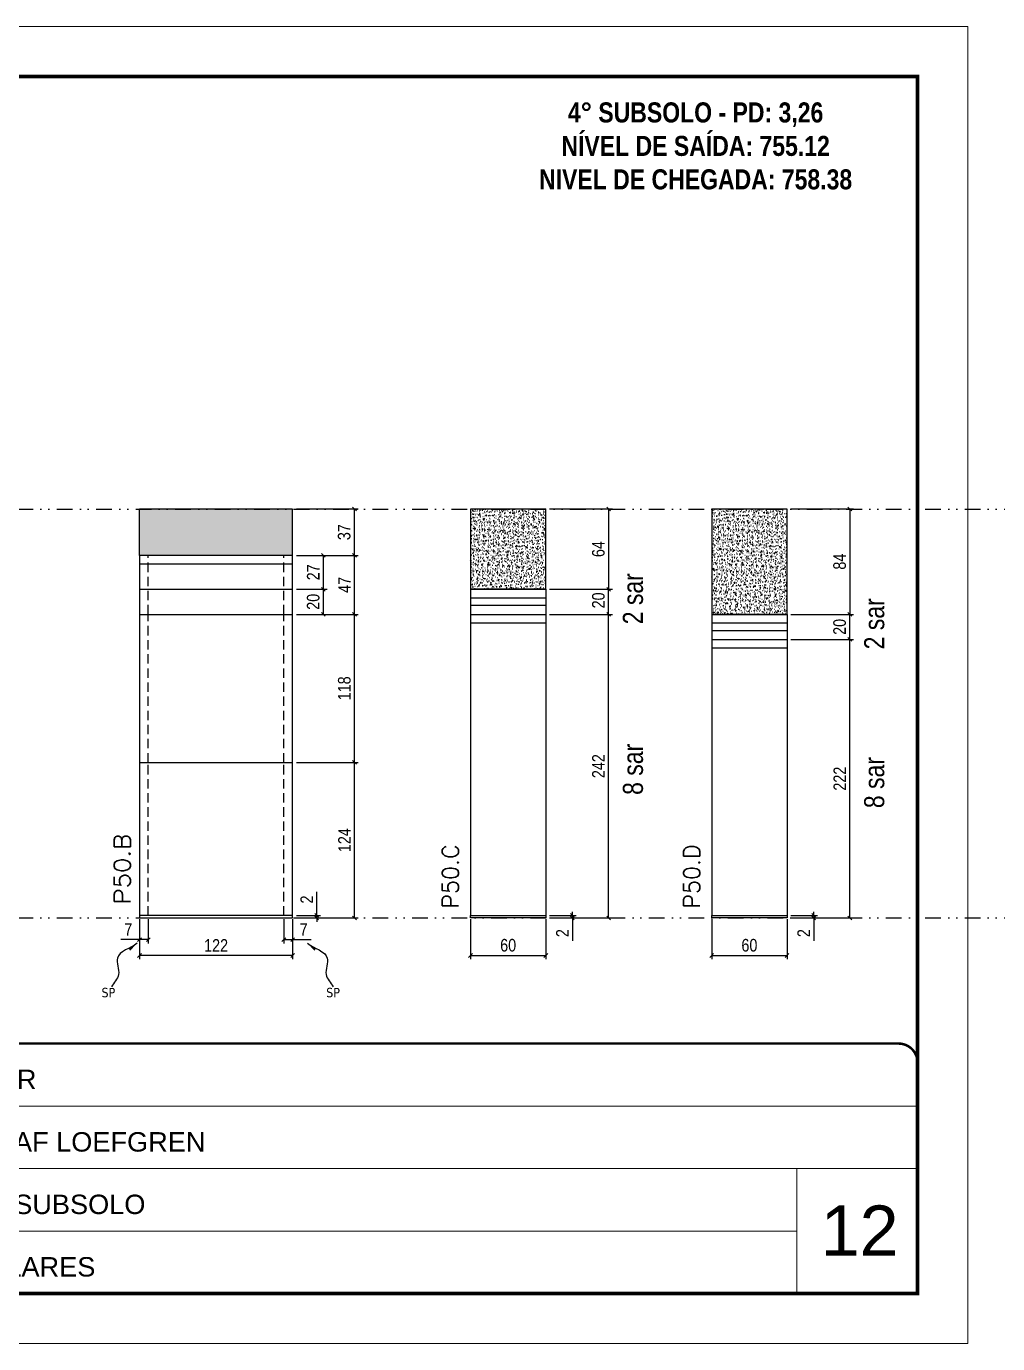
# Model space of a CAD drawing. Header units: millimetres. Extents: x 13777 to 27878, y -21631 to 6985.
# Drawn here: x 19917 to 20691, y 3638 to 4688 of the extents above; entities that cross this region are included whole.
import ezdxf

# ---------------------------------------------------------------- set-up
doc = ezdxf.new("R2010")
doc.units = ezdxf.units.MM
for name, pattern in [('CONTINUO', [0]), ('DASHED', [0.75, 0.5, -0.25]), ('DIVIDE2', [0.625, 0.25, -0.125, 0, -0.125, 0, -0.125]), ('HIDDEN', [0.375, 0.25, -0.125])]:
    doc.linetypes.add(name, pattern=pattern)
for name, color, linetype, lineweight in [('CARIMBO', 255, 'Continuous', 9), ('Folhas', 255, 'Continuous', 9), ('SARRAFO DE PRESSAO', 251, 'DASHED', 9), ('Texto Seção', 7, 'Continuous', 15)]:
    doc.layers.add(name, color=color, linetype=linetype, lineweight=lineweight)
for name, color, linetype in [('COTA', 241, 'Continuous'), ('NOMENCLATURA', 7, 'Continuous'), ('Nível', 160, 'Continuous'), ('Painéis', 200, 'Continuous'), ('SARR_2.2x7', 40, 'Continuous'), ('Sarrafo de Pressão', 42, 'HIDDEN'), ('texto', 7, 'Continuous')]:
    doc.layers.add(name, color=color, linetype=linetype)
doc.styles.add('ARIAL', font='arial.ttf')
doc.styles.add('ARIAL_NARROW', font='ARIALN.TTF', dxfattribs={"height": 0.2})
doc.styles.add('COTA TECNICA', font='techl___.ttf', dxfattribs={"height": 10})
doc.styles.add('COTA TECNICA-50', font='techl___.ttf', dxfattribs={"height": 10})
doc.styles.add('REGUA-120', font='ROMANS.shx', dxfattribs={"height": 15})
doc.styles.add('ROMANC', font='techb___.ttf', dxfattribs={"height": 2.5})
doc.styles.get("Standard").update_dxf_attribs({"font": 'arial.ttf'})
doc.styles.add('Tecnologia', font='')
doc.styles.get('Tecnologia').set_extended_font_data('Forgotten Futurist')
doc.dimstyles.new('COTA PAINEL-50', dxfattribs={"dimtxt": 10, "dimasz": 3, "dimexe": 3, "dimexo": 3, "dimgap": 3, "dimtad": 1, "dimdec": 1, "dimzin": 12, "dimdsep": 46, "dimtxsty": 'COTA TECNICA-50', "dimblk1": 'OBLIQUE', "dimblk2": 'OBLIQUE', "dimsah": 1, "dimcen": 0.9, "dimclrd": 4, "dimclre": 4, "dimclrt": 240, "dimadec": 1, "dimazin": 3, "dimtfac": 1, "dimtdec": 1, "dimtmove": 0, "dimatfit": 3, "dimfxl": 1, "dimtolj": 1, "dimtzin": 12, "dimarcsym": 0})
doc.dimstyles.new('PAINEL', dxfattribs={"dimtxt": 10, "dimasz": 3, "dimexe": 3, "dimexo": 3, "dimgap": 3, "dimtad": 1, "dimdec": 1, "dimzin": 12, "dimdsep": 46, "dimtxsty": 'COTA TECNICA', "dimblk1": 'OBLIQUE', "dimblk2": 'OBLIQUE', "dimsah": 1, "dimcen": 0.9, "dimclrd": 4, "dimclre": 4, "dimclrt": 240, "dimadec": 1, "dimazin": 3, "dimtfac": 1, "dimtdec": 1, "dimtmove": 0, "dimatfit": 3, "dimfxl": 1, "dimtolj": 1, "dimtzin": 12, "dimarcsym": 0})
doc.dimstyles.get("Standard").update_dxf_attribs({"dimtxt": 0.18, "dimasz": 0.18, "dimexe": 0.18, "dimexo": 0.0625, "dimgap": 0.09, "dimtad": 0, "dimtih": 1, "dimtoh": 1, "dimdec": 4, "dimzin": 0, "dimdsep": 46, "dimtxsty": 'Standard', "dimcen": 0.09, "dimadec": 0, "dimazin": 0, "dimtfac": 1, "dimtdec": 4, "dimtofl": 0, "dimtmove": 0, "dimatfit": 3, "dimfxl": 1, "dimtolj": 1, "dimtzin": 0, "dimarcsym": 0})

# ---------------------------------------------------------------- blocks, each defined once
blk = doc.blocks.new('9999999999')
at = {"color": 30, "linetype": 'CONTINUO'}
for p, q in [((98564.6, 34230.2), (98564.6, 34429.4)), ((98564.6, 34379.6), (99584, 34379.6)), ((98564.6, 34329.8), (99488, 34329.8)), ((99584, 34329.8), (99488, 34329.8)), ((99488, 34329.8), (99488, 34230.2)), ((98564.6, 34280), (99488, 34280))]:
    blk.add_line(p, q, dxfattribs=at)
at = {"color": 30, "linetype": 'CONTINUO', "const_width": 2}
blk.add_lwpolyline([(99584, 34230.2), (99584, 34414.4, 0.414214), (99569, 34429.4), (98229, 34429.4, 0.414214), (98214, 34414.4), (98214, 34245.2, 0.414214), (98229, 34230.2), (99584, 34230.2)], format="xyb", dxfattribs=at)
at = {"layer": 'Folhas'}
blk.add_lwpolyline([(98139, 34190.2), (99624, 34190.2), (99624, 35240.2), (98139, 35240.2)], close=True, dxfattribs=at)
at = {"layer": 'Folhas', "color": 30, "const_width": 3}
blk.add_lwpolyline([(98214, 34230.2), (99584, 34230.2), (99584, 35200.2), (98214, 35200.2)], close=True, dxfattribs=at)
at = {"color": 7, "linetype": 'Continuous', "ltscale": 5, "style": 'ARIAL'}
for s, height, p in [('SKR', 15.48, (98837.7, 34393.1)), ('LEAF LOEFGREN', 15.483, (98837.7, 34343.3)), ('4° SUBSOLO', 15.48, (98837.7, 34293.5)), ('NOVA SISTEMAS CONSTRUTIVOS', 11.059, (98263.2, 34267.2)), ('PILARES', 15.48, (98837.7, 34243.7))]:
    blk.add_text(s, height=height, dxfattribs=at).set_placement(p)
at = {"layer": 'Folhas', "color": 7, "style": 'Tecnologia', "width": 1.5}
for s, p in [('CLIENTE:', (98573.7, 34397.2)), ('OBRA:', (98573.7, 34347.3)), ('PAVIMENTO:', (98573.7, 34297.5)), ('PROJETO:', (98573.7, 34247.7))]:
    blk.add_text(s, height=14, dxfattribs=at).set_placement(p)
blk = doc.blocks.new('_Oblique')
at = {"color": 0, "linetype": 'ByBlock', "lineweight": -2}
blk.add_line((-0.5, -0.5), (0.5, 0.5), dxfattribs=at)
blk = doc.blocks.new('*D268')
at = {"layer": 'COTA', "color": 4, "lineweight": -2, "transparency": 16777216}
for p, q in [((20007.2, 3975.9), (20007.2, 3944)), ((20129.2, 3975.9), (20129.2, 3944)), ((20129.2, 3947), (20007.2, 3947))]:
    blk.add_line(p, q, dxfattribs=at)
at = {"layer": 'Defpoints', "color": 0, "transparency": 16777216}
for p in [(20007.2, 3978.9), (20129.2, 3978.9), (20007.2, 3947)]:
    blk.add_point(p, dxfattribs=at)
at = {"layer": 'COTA', "color": 4, "lineweight": -2, "transparency": 16777216, "xscale": 3, "yscale": 3, "zscale": 3, "rotation": 180}
blk.add_blockref('_Oblique', (20007.2, 3947), dxfattribs=at)
at = {"layer": 'COTA', "color": 4, "lineweight": -2, "transparency": 16777216, "xscale": 3, "yscale": 3, "zscale": 3}
blk.add_blockref('_Oblique', (20129.2, 3947), dxfattribs=at)
at = {"layer": 'COTA', "color": 240, "transparency": 16777216, "insert": (20068.2, 3955), "char_height": 10, "attachment_point": 5, "style": 'COTA TECNICA'}
blk.add_mtext('\\A1;122', dxfattribs=at)
blk = doc.blocks.new('*D269')
at = {"layer": 'COTA', "color": 4, "lineweight": -2, "transparency": 16777216}
for p, q in [((20122.2, 3975.9), (20122.2, 3956.6)), ((20129.2, 3973.9), (20129.2, 3956.6)), ((20122.2, 3959.6), (20129.2, 3959.6)), ((20129.2, 3959.6), (20143.9, 3959.6))]:
    blk.add_line(p, q, dxfattribs=at)
at = {"layer": 'Defpoints', "color": 0, "transparency": 16777216}
for p in [(20122.2, 3978.9), (20129.2, 3976.9), (20129.2, 3959.6)]:
    blk.add_point(p, dxfattribs=at)
at = {"layer": 'COTA', "color": 4, "lineweight": -2, "transparency": 16777216, "xscale": 3, "yscale": 3, "zscale": 3, "rotation": 180}
blk.add_blockref('_Oblique', (20122.2, 3959.6), dxfattribs=at)
at = {"layer": 'COTA', "color": 4, "lineweight": -2, "transparency": 16777216, "xscale": 3, "yscale": 3, "zscale": 3}
blk.add_blockref('_Oblique', (20129.2, 3959.6), dxfattribs=at)
at = {"layer": 'COTA', "color": 240, "transparency": 16777216, "insert": (20138, 3967.7), "char_height": 10, "attachment_point": 5, "style": 'COTA TECNICA-50'}
blk.add_mtext('\\A1;7', dxfattribs=at)
blk = doc.blocks.new('*D270')
at = {"layer": 'COTA', "color": 4, "lineweight": -2, "transparency": 16777216}
for p, q in [((20007.2, 3973.9), (20007.2, 3956.6)), ((20014.2, 3975.9), (20014.2, 3956.6)), ((20007.2, 3959.6), (19992.4, 3959.6)), ((20014.2, 3959.6), (20007.2, 3959.6))]:
    blk.add_line(p, q, dxfattribs=at)
at = {"layer": 'Defpoints', "color": 0, "transparency": 16777216}
for p in [(20007.2, 3976.9), (20014.2, 3978.9), (20007.2, 3959.6)]:
    blk.add_point(p, dxfattribs=at)
at = {"layer": 'COTA', "color": 4, "lineweight": -2, "transparency": 16777216, "xscale": 3, "yscale": 3, "zscale": 3, "rotation": 180}
blk.add_blockref('_Oblique', (20007.2, 3959.6), dxfattribs=at)
at = {"layer": 'COTA', "color": 4, "lineweight": -2, "transparency": 16777216, "xscale": 3, "yscale": 3, "zscale": 3}
blk.add_blockref('_Oblique', (20014.2, 3959.6), dxfattribs=at)
at = {"layer": 'COTA', "color": 240, "transparency": 16777216, "insert": (19998.3, 3967.7), "char_height": 10, "attachment_point": 5, "style": 'COTA TECNICA-50'}
blk.add_mtext('\\A1;7', dxfattribs=at)
blk = doc.blocks.new('*D271')
at = {"layer": 'COTA', "color": 4, "lineweight": -2, "transparency": 16777216}
for p, q in [((20148.4, 3978.9), (20148.4, 3997.7)), ((20132.2, 3978.9), (20151.4, 3978.9)), ((20132.2, 3976.9), (20151.4, 3976.9)), ((20148.4, 3976.9), (20148.4, 3978.9)), ((20148.4, 3976.9), (20148.4, 3973.9))]:
    blk.add_line(p, q, dxfattribs=at)
at = {"layer": 'Defpoints', "color": 0, "transparency": 16777216}
for p in [(20129.2, 3978.9), (20129.2, 3976.9), (20148.4, 3976.9)]:
    blk.add_point(p, dxfattribs=at)
at = {"layer": 'COTA', "color": 4, "lineweight": -2, "transparency": 16777216, "xscale": 3, "yscale": 3, "zscale": 3}
for p, rotation in [((20148.4, 3978.9), 270), ((20148.4, 3976.9), 90)]:
    blk.add_blockref('_Oblique', p, dxfattribs=dict(at, rotation=rotation))
at = {"layer": 'COTA', "color": 240, "transparency": 16777216, "insert": (20140.4, 3991.6), "char_height": 10, "attachment_point": 5, "rotation": 90, "style": 'COTA TECNICA-50'}
blk.add_mtext('\\A1;2', dxfattribs=at)
blk = doc.blocks.new('*D274')
at = {"layer": 'COTA', "color": 4, "lineweight": -2, "transparency": 16777216}
for p, q in [((20132.2, 4302.9), (20181.5, 4302.9)), ((20178.5, 4265.9), (20178.5, 4302.9)), ((20132.2, 4265.9), (20181.5, 4265.9))]:
    blk.add_line(p, q, dxfattribs=at)
at = {"layer": 'Defpoints', "color": 0, "transparency": 16777216}
for p in [(20129.2, 4302.9), (20178.5, 4302.9), (20129.2, 4265.9)]:
    blk.add_point(p, dxfattribs=at)
at = {"layer": 'COTA', "color": 4, "lineweight": -2, "transparency": 16777216, "xscale": 3, "yscale": 3, "zscale": 3}
for p, rotation in [((20178.5, 4302.9), 90), ((20178.5, 4265.9), 270)]:
    blk.add_blockref('_Oblique', p, dxfattribs=dict(at, rotation=rotation))
at = {"layer": 'COTA', "color": 240, "transparency": 16777216, "insert": (20170.3, 4284.4), "char_height": 10, "attachment_point": 5, "rotation": 90, "style": 'COTA TECNICA-50'}
blk.add_mtext('\\A1;37', dxfattribs=at)
blk = doc.blocks.new('*D272')
at = {"layer": 'COTA', "color": 4, "lineweight": -2, "transparency": 16777216}
for p, q in [((20132.2, 4218.9), (20181.5, 4218.9)), ((20178.5, 4100.9), (20178.5, 4218.9)), ((20132.2, 4100.9), (20181.5, 4100.9))]:
    blk.add_line(p, q, dxfattribs=at)
at = {"layer": 'Defpoints', "color": 0, "transparency": 16777216}
for p in [(20129.2, 4218.9), (20178.5, 4218.9), (20129.2, 4100.9)]:
    blk.add_point(p, dxfattribs=at)
at = {"layer": 'COTA', "color": 4, "lineweight": -2, "transparency": 16777216, "xscale": 3, "yscale": 3, "zscale": 3}
for p, rotation in [((20178.5, 4218.9), 90), ((20178.5, 4100.9), 270)]:
    blk.add_blockref('_Oblique', p, dxfattribs=dict(at, rotation=rotation))
at = {"layer": 'COTA', "color": 240, "transparency": 16777216, "insert": (20170.4, 4159.9), "char_height": 10, "attachment_point": 5, "rotation": 90, "style": 'COTA TECNICA-50'}
blk.add_mtext('\\A1;118', dxfattribs=at)
blk = doc.blocks.new('*D273')
at = {"layer": 'COTA', "color": 4, "lineweight": -2, "transparency": 16777216}
for p, q in [((20132.2, 4265.9), (20181.5, 4265.9)), ((20178.5, 4218.9), (20178.5, 4265.9)), ((20132.2, 4218.9), (20181.5, 4218.9))]:
    blk.add_line(p, q, dxfattribs=at)
at = {"layer": 'Defpoints', "color": 0, "transparency": 16777216}
for p in [(20129.2, 4265.9), (20178.5, 4265.9), (20129.2, 4218.9)]:
    blk.add_point(p, dxfattribs=at)
at = {"layer": 'COTA', "color": 4, "lineweight": -2, "transparency": 16777216, "xscale": 3, "yscale": 3, "zscale": 3}
for p, rotation in [((20178.5, 4265.9), 90), ((20178.5, 4218.9), 270)]:
    blk.add_blockref('_Oblique', p, dxfattribs=dict(at, rotation=rotation))
at = {"layer": 'COTA', "color": 240, "transparency": 16777216, "insert": (20170.5, 4242.4), "char_height": 10, "attachment_point": 5, "rotation": 90, "style": 'COTA TECNICA-50'}
blk.add_mtext('\\A1;47', dxfattribs=at)
blk = doc.blocks.new('*D275')
at = {"layer": 'COTA', "color": 4, "linetype": 'ByBlock', "lineweight": -2, "transparency": 16777216}
for p, q in [((20132.2, 4100.9), (20181.5, 4100.9)), ((20178.5, 3976.9), (20178.5, 4100.9)), ((20132.2, 3976.9), (20181.5, 3976.9))]:
    blk.add_line(p, q, dxfattribs=at)
at = {"layer": 'Defpoints', "color": 0, "linetype": 'ByBlock', "transparency": 16777216}
for p in [(20129.2, 4100.9), (20178.5, 4100.9), (20129.2, 3976.9)]:
    blk.add_point(p, dxfattribs=at)
at = {"layer": 'COTA', "color": 4, "linetype": 'ByBlock', "lineweight": -2, "transparency": 16777216, "xscale": 3, "yscale": 3, "zscale": 3}
for p, rotation in [((20178.5, 4100.9), 90), ((20178.5, 3976.9), 270)]:
    blk.add_blockref('_Oblique', p, dxfattribs=dict(at, rotation=rotation))
at = {"layer": 'COTA', "color": 240, "linetype": 'ByBlock', "transparency": 16777216, "insert": (20170.5, 4038.9), "char_height": 10, "attachment_point": 5, "rotation": 90, "style": 'COTA TECNICA'}
blk.add_mtext('\\A1;124', dxfattribs=at)
blk = doc.blocks.new('*D276')
at = {"layer": 'COTA', "color": 4, "linetype": 'ByBlock', "lineweight": -2, "transparency": 16777216}
for p, q in [((20132.2, 4100.9), (20181.5, 4100.9)), ((20178.5, 3976.9), (20178.5, 4100.9)), ((20132.2, 3976.9), (20181.5, 3976.9))]:
    blk.add_line(p, q, dxfattribs=at)
at = {"layer": 'Defpoints', "color": 0, "linetype": 'ByBlock', "transparency": 16777216}
for p in [(20129.2, 4100.9), (20178.5, 4100.9), (20129.2, 3976.9)]:
    blk.add_point(p, dxfattribs=at)
at = {"layer": 'COTA', "color": 4, "linetype": 'ByBlock', "lineweight": -2, "transparency": 16777216, "xscale": 3, "yscale": 3, "zscale": 3}
for p, rotation in [((20178.5, 4100.9), 90), ((20178.5, 3976.9), 270)]:
    blk.add_blockref('_Oblique', p, dxfattribs=dict(at, rotation=rotation))
at = {"layer": 'COTA', "color": 240, "linetype": 'ByBlock', "transparency": 16777216, "insert": (20170.5, 4038.9), "char_height": 10, "attachment_point": 5, "rotation": 90, "style": 'COTA TECNICA'}
blk.add_mtext('\\A1;124', dxfattribs=at)
blk = doc.blocks.new('*D277')
at = {"layer": 'COTA', "color": 4, "lineweight": -2, "transparency": 16777216}
for p, q in [((20132.2, 4238.9), (20156.7, 4238.9)), ((20153.7, 4218.9), (20153.7, 4238.9)), ((20132.2, 4218.9), (20156.7, 4218.9))]:
    blk.add_line(p, q, dxfattribs=at)
at = {"layer": 'Defpoints', "color": 0, "transparency": 16777216}
for p in [(20129.2, 4238.9), (20153.7, 4238.9), (20129.2, 4218.9)]:
    blk.add_point(p, dxfattribs=at)
at = {"layer": 'COTA', "color": 4, "lineweight": -2, "transparency": 16777216, "xscale": 3, "yscale": 3, "zscale": 3}
for p, rotation in [((20153.7, 4238.9), 90), ((20153.7, 4218.9), 270)]:
    blk.add_blockref('_Oblique', p, dxfattribs=dict(at, rotation=rotation))
at = {"layer": 'COTA', "color": 240, "transparency": 16777216, "insert": (20145.6, 4228.9), "char_height": 10, "attachment_point": 5, "rotation": 90, "style": 'COTA TECNICA'}
blk.add_mtext('\\A1;20', dxfattribs=at)
blk = doc.blocks.new('*D278')
at = {"layer": 'COTA', "color": 4, "lineweight": -2, "transparency": 16777216}
for p, q in [((20132.2, 4265.9), (20156.7, 4265.9)), ((20153.7, 4238.9), (20153.7, 4265.9)), ((20132.2, 4238.9), (20156.7, 4238.9))]:
    blk.add_line(p, q, dxfattribs=at)
at = {"layer": 'Defpoints', "color": 0, "transparency": 16777216}
for p in [(20129.2, 4265.9), (20153.7, 4265.9), (20129.2, 4238.9)]:
    blk.add_point(p, dxfattribs=at)
at = {"layer": 'COTA', "color": 4, "lineweight": -2, "transparency": 16777216, "xscale": 3, "yscale": 3, "zscale": 3}
for p, rotation in [((20153.7, 4265.9), 90), ((20153.7, 4238.9), 270)]:
    blk.add_blockref('_Oblique', p, dxfattribs=dict(at, rotation=rotation))
at = {"layer": 'COTA', "color": 240, "transparency": 16777216, "insert": (20145.6, 4252.4), "char_height": 10, "attachment_point": 5, "rotation": 90, "style": 'COTA TECNICA'}
blk.add_mtext('\\A1;27', dxfattribs=at)
blk = doc.blocks.new('*D279')
at = {"layer": 'COTA', "color": 4, "lineweight": -2, "transparency": 16777216}
for p, q in [((20270.9, 3975.9), (20270.9, 3944)), ((20330.9, 3975.9), (20330.9, 3944)), ((20270.9, 3947), (20330.9, 3947))]:
    blk.add_line(p, q, dxfattribs=at)
at = {"layer": 'Defpoints', "color": 0, "transparency": 16777216}
for p in [(20270.9, 3978.9), (20330.9, 3978.9), (20330.9, 3947)]:
    blk.add_point(p, dxfattribs=at)
at = {"layer": 'COTA', "color": 4, "lineweight": -2, "transparency": 16777216, "xscale": 3, "yscale": 3, "zscale": 3, "rotation": 180}
blk.add_blockref('_Oblique', (20270.9, 3947), dxfattribs=at)
at = {"layer": 'COTA', "color": 4, "lineweight": -2, "transparency": 16777216, "xscale": 3, "yscale": 3, "zscale": 3}
blk.add_blockref('_Oblique', (20330.9, 3947), dxfattribs=at)
at = {"layer": 'COTA', "color": 240, "transparency": 16777216, "insert": (20300.9, 3955.1), "char_height": 10, "attachment_point": 5, "style": 'COTA TECNICA'}
blk.add_mtext('\\A1;60', dxfattribs=at)
blk = doc.blocks.new('*D280')
at = {"layer": 'COTA', "color": 4, "lineweight": -2, "transparency": 16777216}
for p, q in [((20352.1, 3978.9), (20352.1, 3981.9)), ((20333.9, 3978.9), (20355.1, 3978.9)), ((20333.9, 3976.9), (20355.1, 3976.9)), ((20352.1, 3978.9), (20352.1, 3976.9)), ((20352.1, 3976.9), (20352.1, 3958.7))]:
    blk.add_line(p, q, dxfattribs=at)
at = {"layer": 'Defpoints', "color": 0, "transparency": 16777216}
for p in [(20330.9, 3978.9), (20330.9, 3976.9), (20352.1, 3978.9)]:
    blk.add_point(p, dxfattribs=at)
at = {"layer": 'COTA', "color": 4, "lineweight": -2, "transparency": 16777216, "xscale": 3, "yscale": 3, "zscale": 3}
for p, rotation in [((20352.1, 3978.9), 270), ((20352.1, 3976.9), 90)]:
    blk.add_blockref('_Oblique', p, dxfattribs=dict(at, rotation=rotation))
at = {"layer": 'COTA', "color": 240, "transparency": 16777216, "insert": (20344.1, 3964.8), "char_height": 10, "attachment_point": 5, "rotation": 90, "style": 'COTA TECNICA-50'}
blk.add_mtext('\\A1;2', dxfattribs=at)
blk = doc.blocks.new('*D282')
at = {"layer": 'COTA', "color": 4, "linetype": 'ByBlock', "lineweight": -2, "transparency": 16777216}
for p, q in [((20333.9, 4302.9), (20383.9, 4302.9)), ((20380.9, 4302.9), (20380.9, 4238.9)), ((20333.9, 4238.9), (20383.9, 4238.9))]:
    blk.add_line(p, q, dxfattribs=at)
at = {"layer": 'Defpoints', "color": 0, "linetype": 'ByBlock', "transparency": 16777216}
for p in [(20330.9, 4302.9), (20330.9, 4238.9), (20380.9, 4238.9)]:
    blk.add_point(p, dxfattribs=at)
at = {"layer": 'COTA', "color": 4, "linetype": 'ByBlock', "lineweight": -2, "transparency": 16777216, "xscale": 3, "yscale": 3, "zscale": 3}
for p, rotation in [((20380.9, 4302.9), 90), ((20380.9, 4238.9), 270)]:
    blk.add_blockref('_Oblique', p, dxfattribs=dict(at, rotation=rotation))
at = {"layer": 'COTA', "color": 240, "linetype": 'ByBlock', "transparency": 16777216, "insert": (20372.8, 4270.9), "char_height": 10, "attachment_point": 5, "rotation": 90, "style": 'COTA TECNICA'}
blk.add_mtext('\\A1;64', dxfattribs=at)
blk = doc.blocks.new('*D281')
at = {"layer": 'COTA', "color": 4, "lineweight": -2, "transparency": 16777216}
for p, q in [((20333.9, 4218.9), (20383.9, 4218.9)), ((20380.9, 3976.9), (20380.9, 4218.9)), ((20333.9, 3976.9), (20383.9, 3976.9))]:
    blk.add_line(p, q, dxfattribs=at)
at = {"layer": 'Defpoints', "color": 0, "transparency": 16777216}
for p in [(20330.9, 4218.9), (20380.9, 4218.9), (20330.9, 3976.9)]:
    blk.add_point(p, dxfattribs=at)
at = {"layer": 'COTA', "color": 4, "lineweight": -2, "transparency": 16777216, "xscale": 3, "yscale": 3, "zscale": 3}
for p, rotation in [((20380.9, 4218.9), 90), ((20380.9, 3976.9), 270)]:
    blk.add_blockref('_Oblique', p, dxfattribs=dict(at, rotation=rotation))
at = {"layer": 'COTA', "color": 240, "transparency": 16777216, "insert": (20372.8, 4097.9), "char_height": 10, "attachment_point": 5, "rotation": 90, "style": 'COTA TECNICA-50'}
blk.add_mtext('\\A1;242', dxfattribs=at)
blk = doc.blocks.new('*D283')
at = {"layer": 'COTA', "color": 4, "lineweight": -2, "transparency": 16777216}
for p, q in [((20333.9, 4238.9), (20383.9, 4238.9)), ((20380.9, 4218.9), (20380.9, 4238.9)), ((20333.9, 4218.9), (20383.9, 4218.9))]:
    blk.add_line(p, q, dxfattribs=at)
at = {"layer": 'Defpoints', "color": 0, "transparency": 16777216}
for p in [(20330.9, 4238.9), (20380.9, 4238.9), (20330.9, 4218.9)]:
    blk.add_point(p, dxfattribs=at)
at = {"layer": 'COTA', "color": 4, "lineweight": -2, "transparency": 16777216, "xscale": 3, "yscale": 3, "zscale": 3}
for p, rotation in [((20380.9, 4238.9), 90), ((20380.9, 4218.9), 270)]:
    blk.add_blockref('_Oblique', p, dxfattribs=dict(at, rotation=rotation))
at = {"layer": 'COTA', "color": 240, "transparency": 16777216, "insert": (20372.8, 4230), "char_height": 10, "attachment_point": 5, "rotation": 90, "style": 'COTA TECNICA'}
blk.add_mtext('\\A1;20', dxfattribs=at)
blk = doc.blocks.new('*D284')
at = {"layer": 'COTA', "color": 4, "lineweight": -2, "transparency": 16777216}
for p, q in [((20463.1, 3975.9), (20463.1, 3944)), ((20523.1, 3975.9), (20523.1, 3944)), ((20463.1, 3947), (20523.1, 3947))]:
    blk.add_line(p, q, dxfattribs=at)
at = {"layer": 'Defpoints', "color": 0, "transparency": 16777216}
for p in [(20463.1, 3978.9), (20523.1, 3978.9), (20523.1, 3947)]:
    blk.add_point(p, dxfattribs=at)
at = {"layer": 'COTA', "color": 4, "lineweight": -2, "transparency": 16777216, "xscale": 3, "yscale": 3, "zscale": 3, "rotation": 180}
blk.add_blockref('_Oblique', (20463.1, 3947), dxfattribs=at)
at = {"layer": 'COTA', "color": 4, "lineweight": -2, "transparency": 16777216, "xscale": 3, "yscale": 3, "zscale": 3}
blk.add_blockref('_Oblique', (20523.1, 3947), dxfattribs=at)
at = {"layer": 'COTA', "color": 240, "transparency": 16777216, "insert": (20493.1, 3955.1), "char_height": 10, "attachment_point": 5, "style": 'COTA TECNICA'}
blk.add_mtext('\\A1;60', dxfattribs=at)
blk = doc.blocks.new('*D285')
at = {"layer": 'COTA', "color": 4, "lineweight": -2, "transparency": 16777216}
for p, q in [((20544.3, 3978.9), (20544.3, 3981.9)), ((20526.1, 3978.9), (20547.3, 3978.9)), ((20526.1, 3976.9), (20547.3, 3976.9)), ((20544.3, 3978.9), (20544.3, 3976.9)), ((20544.3, 3976.9), (20544.3, 3958.7))]:
    blk.add_line(p, q, dxfattribs=at)
at = {"layer": 'Defpoints', "color": 0, "transparency": 16777216}
for p in [(20523.1, 3978.9), (20523.1, 3976.9), (20544.3, 3978.9)]:
    blk.add_point(p, dxfattribs=at)
at = {"layer": 'COTA', "color": 4, "lineweight": -2, "transparency": 16777216, "xscale": 3, "yscale": 3, "zscale": 3}
for p, rotation in [((20544.3, 3978.9), 270), ((20544.3, 3976.9), 90)]:
    blk.add_blockref('_Oblique', p, dxfattribs=dict(at, rotation=rotation))
at = {"layer": 'COTA', "color": 240, "transparency": 16777216, "insert": (20536.3, 3964.8), "char_height": 10, "attachment_point": 5, "rotation": 90, "style": 'COTA TECNICA-50'}
blk.add_mtext('\\A1;2', dxfattribs=at)
blk = doc.blocks.new('*D287')
at = {"layer": 'COTA', "color": 4, "linetype": 'ByBlock', "lineweight": -2, "transparency": 16777216}
for p, q in [((20526.1, 4302.9), (20576.1, 4302.9)), ((20573.1, 4302.9), (20573.1, 4218.9)), ((20526.1, 4218.9), (20576.1, 4218.9))]:
    blk.add_line(p, q, dxfattribs=at)
at = {"layer": 'Defpoints', "color": 0, "linetype": 'ByBlock', "transparency": 16777216}
for p in [(20523.1, 4302.9), (20523.1, 4218.9), (20573.1, 4218.9)]:
    blk.add_point(p, dxfattribs=at)
at = {"layer": 'COTA', "color": 4, "linetype": 'ByBlock', "lineweight": -2, "transparency": 16777216, "xscale": 3, "yscale": 3, "zscale": 3}
for p, rotation in [((20573.1, 4302.9), 90), ((20573.1, 4218.9), 270)]:
    blk.add_blockref('_Oblique', p, dxfattribs=dict(at, rotation=rotation))
at = {"layer": 'COTA', "color": 240, "linetype": 'ByBlock', "transparency": 16777216, "insert": (20565, 4260.9), "char_height": 10, "attachment_point": 5, "rotation": 90, "style": 'COTA TECNICA'}
blk.add_mtext('\\A1;84', dxfattribs=at)
blk = doc.blocks.new('*D286')
at = {"layer": 'COTA', "color": 4, "lineweight": -2, "transparency": 16777216}
for p, q in [((20526.1, 4198.9), (20576.1, 4198.9)), ((20573.1, 3976.9), (20573.1, 4198.9)), ((20526.1, 3976.9), (20576.1, 3976.9))]:
    blk.add_line(p, q, dxfattribs=at)
at = {"layer": 'Defpoints', "color": 0, "transparency": 16777216}
for p in [(20523.1, 4198.9), (20573.1, 4198.9), (20523.1, 3976.9)]:
    blk.add_point(p, dxfattribs=at)
at = {"layer": 'COTA', "color": 4, "lineweight": -2, "transparency": 16777216, "xscale": 3, "yscale": 3, "zscale": 3}
for p, rotation in [((20573.1, 4198.9), 90), ((20573.1, 3976.9), 270)]:
    blk.add_blockref('_Oblique', p, dxfattribs=dict(at, rotation=rotation))
at = {"layer": 'COTA', "color": 240, "transparency": 16777216, "insert": (20565.1, 4087.9), "char_height": 10, "attachment_point": 5, "rotation": 90, "style": 'COTA TECNICA-50'}
blk.add_mtext('\\A1;222', dxfattribs=at)
blk = doc.blocks.new('*D288')
at = {"layer": 'COTA', "color": 4, "lineweight": -2, "transparency": 16777216}
for p, q in [((20526.1, 4218.9), (20576.1, 4218.9)), ((20573.1, 4198.9), (20573.1, 4218.9)), ((20526.1, 4198.9), (20576.1, 4198.9))]:
    blk.add_line(p, q, dxfattribs=at)
at = {"layer": 'Defpoints', "color": 0, "transparency": 16777216}
for p in [(20523.1, 4218.9), (20573.1, 4218.9), (20523.1, 4198.9)]:
    blk.add_point(p, dxfattribs=at)
at = {"layer": 'COTA', "color": 4, "lineweight": -2, "transparency": 16777216, "xscale": 3, "yscale": 3, "zscale": 3}
for p, rotation in [((20573.1, 4218.9), 90), ((20573.1, 4198.9), 270)]:
    blk.add_blockref('_Oblique', p, dxfattribs=dict(at, rotation=rotation))
at = {"layer": 'COTA', "color": 240, "transparency": 16777216, "insert": (20565, 4208.9), "char_height": 10, "attachment_point": 5, "rotation": 90, "style": 'COTA TECNICA'}
blk.add_mtext('\\A1;20', dxfattribs=at)

msp = doc.modelspace()

# ---------------------------------------------------------------- hatches: boundary and pattern name
at = {"layer": 'COTA', "linetype": 'ByBlock'}
h = msp.add_hatch(dxfattribs=at)
h.set_pattern_fill('AR-CONC', color=256, scale=0.03)
h.set_pattern_definition([(50, (14565.0856, -6700.5824), (5.46554, -0.4781726), [0.5715, -6.2865]), (355, (14565.0856, -6700.5824), (-1.0573026, 5.7317054), [0.4572, -5.0292175]), (100.451445, (14565.541, -6700.622), (4.4082374, 5.2535326), [0.4857003, -5.3427073]), (46.1842, (14565.0856, -6699.0584), (8.1323712, -1.26127), [0.85725, -9.42975]), (96.63556, (14565.763, -6699.1635), (7.122124, 7.4227837), [0.7285507, -8.014068]), (351.18415, (14565.0856, -6699.058), (7.122124, 7.422784), [0.685799, -7.543792]), (21, (14565.8476, -6699.4394), (4.5484317, -3.067956), [0.5715, -6.2865]), (326, (14565.8476, -6699.4394), (1.8540609, 5.525639), [0.4572, -5.0292]), (71.451445, (14566.2266, -6699.695), (6.4024926, 2.457683), [0.4857003, -5.3426981]), (37.5, (14565.0856, -6700.5824), (0.0926581, 2.53665117), [0, -4.96824, 0, -5.1054, 0, -5.04825]), (7.5, (14565.0856, -6700.5824), (2.0045899, 3.00541724), [0, -2.91084, 0, -4.85394, 0, -1.92405]), (327.5, (14563.3863, -6700.5824), (4.06771786, -0.17186232), [0, -1.905, 0, -5.9436, 0, -7.8867]), (317.5, (14562.6243, -6700.5824), (4.4438754, 0.7627947), [0, -2.4765, 0, -3.94716, 0, -5.6007])])
h.paths.add_polyline_path([(20129.17, 4265.86), (20129.17, 4302.86), (20007.17, 4302.86), (20007.17, 4265.86)])
at = {"layer": 'COTA'}
h = msp.add_hatch(dxfattribs=at)
h.set_pattern_fill('AR-CONC', color=256, scale=0.03)
h.set_pattern_definition([(50, (1456.1485, -10), (5.4655401, -0.4781726), [0.5715, -6.2865]), (355, (1456.1485, -10), (-1.0573026, 5.7317054), [0.4572, -5.0292175]), (100.451445, (1456.604, -10.04), (4.4082374, 5.2535326), [0.4857003, -5.3427073]), (46.1842, (1456.1485, -8.476), (8.1323712, -1.2612698), [0.85725, -9.42975]), (96.635558, (1456.826, -8.581), (7.122124, 7.4227837), [0.7285507, -8.0140682]), (351.18415, (1456.1485, -8.476), (7.122124, 7.4227837), [0.685799, -7.543792]), (21, (1456.9105, -8.857), (4.5484317, -3.0679559), [0.5715, -6.2865]), (326, (1456.9105, -8.857), (1.8540609, 5.525639), [0.4572, -5.0292]), (71.451445, (1457.2896, -9.1127), (6.4024926, 2.457683), [0.4857003, -5.3426981]), (37.5, (1456.1485, -10), (0.0926581, 2.53665117), [0, -4.96824, 0, -5.1054, 0, -5.04825]), (7.5, (1456.1485, -10), (2.00458988, 3.00541724), [0, -2.91084, 0, -4.85394, 0, -1.92405]), (327.5, (1454.4493, -10), (4.06771786, -0.17186232), [0, -1.905, 0, -5.9436, 0, -7.8867]), (317.5, (1453.6873, -10), (4.44387544, 0.7627947), [0, -2.4765, 0, -3.94716, 0, -5.6007])])
h.paths.add_polyline_path([(20330.89, 4302.86), (20270.89, 4302.86), (20270.89, 4238.86), (20330.89, 4238.86)])
h = msp.add_hatch(dxfattribs=at)
h.set_pattern_fill('AR-CONC', color=256, scale=0.03)
h.set_pattern_definition([(50, (1658.3794, -10), (5.4655401, -0.4781726), [0.5715, -6.2865]), (355, (1658.3794, -10), (-1.0573026, 5.7317054), [0.4572, -5.0292175]), (100.451445, (1658.835, -10.04), (4.4082374, 5.2535326), [0.4857003, -5.3427073]), (46.1842, (1658.3794, -8.476), (8.1323712, -1.2612698), [0.85725, -9.42975]), (96.635558, (1659.057, -8.581), (7.122124, 7.4227837), [0.7285507, -8.0140682]), (351.18415, (1658.379, -8.476), (7.122124, 7.4227837), [0.685799, -7.543792]), (21, (1659.1414, -8.857), (4.5484317, -3.0679559), [0.5715, -6.2865]), (326, (1659.1414, -8.857), (1.8540609, 5.525639), [0.4572, -5.0292]), (71.451445, (1659.5204, -9.1127), (6.4024926, 2.457683), [0.4857003, -5.3426981]), (37.5, (1658.3794, -10), (0.0926581, 2.53665117), [0, -4.96824, 0, -5.1054, 0, -5.04825]), (7.5, (1658.3794, -10), (2.00458988, 3.00541724), [0, -2.91084, 0, -4.85394, 0, -1.92405]), (327.5, (1656.6801, -10), (4.06771786, -0.17186232), [0, -1.905, 0, -5.9436, 0, -7.8867]), (317.5, (1655.918, -10), (4.44387544, 0.7627947), [0, -2.4765, 0, -3.94716, 0, -5.6007])])
h.paths.add_polyline_path([(20523.12, 4302.86), (20463.12, 4302.86), (20463.12, 4218.86), (20523.12, 4218.86)])

# ---------------------------------------------------------------- linework, layer by layer
at = {"layer": 'COTA', "linetype": 'ByBlock'}
for p, q in [((20129.17, 4302.86), (20007.17, 4302.86)), ((20007.17, 4265.86), (20007.17, 4302.86)), ((20129.17, 4265.86), (20129.17, 4302.86))]:
    msp.add_line(p, q, dxfattribs=at)
for points in [[(20270.89, 4238.86), (20330.89, 4238.86), (20330.89, 4302.86), (20270.89, 4302.86)], [(20463.12, 4218.86), (20523.12, 4218.86), (20523.12, 4302.86), (20463.12, 4302.86)]]:
    msp.add_lwpolyline(points, close=True, dxfattribs=at)
at = {"layer": 'Nível', "color": 4, "linetype": 'DIVIDE2', "ltscale": 50}
for p, q in [((13777.11, 4302.86), (21531.15, 4302.86)), ((13777.11, 3976.86), (21531.15, 3976.86))]:
    msp.add_line(p, q, dxfattribs=at)
at = {"layer": 'Painéis'}
for p, q in [((20129.17, 4265.86), (20007.17, 4265.86)), ((20007.17, 4265.86), (20007.17, 3978.86)), ((20129.17, 3978.86), (20129.17, 4265.86)), ((20007.17, 4238.86), (20129.17, 4238.86)), ((20270.89, 4238.86), (20270.89, 3978.86)), ((20270.89, 4238.86), (20330.89, 4238.86)), ((20330.89, 4238.86), (20270.89, 4238.86)), ((20330.89, 4238.86), (20330.89, 3978.86)), ((20007.17, 4218.86), (20129.17, 4218.86)), ((20270.89, 4218.88), (20330.89, 4218.88)), ((20463.12, 4218.86), (20463.12, 3978.86)), ((20463.12, 4218.86), (20523.12, 4218.86)), ((20523.12, 4218.86), (20463.12, 4218.86)), ((20523.12, 4218.86), (20523.12, 3978.86)), ((20463.12, 4198.88), (20523.12, 4198.88)), ((20007.17, 4100.86), (20129.17, 4100.86)), ((20270.89, 3978.86), (20330.89, 3978.86)), ((20270.89, 3978.86), (20330.89, 3978.86)), ((20270.89, 3976.86), (20270.89, 3978.86)), ((20330.89, 3976.86), (20270.89, 3976.86)), ((20330.89, 3978.86), (20330.89, 3976.86)), ((20463.12, 3978.86), (20523.12, 3978.86)), ((20463.12, 3978.86), (20523.12, 3978.86)), ((20463.12, 3976.86), (20463.12, 3978.86)), ((20523.12, 3976.86), (20463.12, 3976.86)), ((20523.12, 3978.86), (20523.12, 3976.86))]:
    msp.add_line(p, q, dxfattribs=at)
msp.add_lwpolyline([(20129.17, 3978.86), (20007.17, 3978.86), (20007.17, 3976.86), (20129.17, 3976.86)], close=True, dxfattribs=at)
at = {"layer": 'SARR_2.2x7'}
for p, q in [((20129.17, 4258.86), (20007.17, 4258.86)), ((20330.89, 4231.86), (20270.89, 4231.86)), ((20330.89, 4225.88), (20270.89, 4225.88)), ((20330.89, 4211.88), (20270.89, 4211.88)), ((20523.12, 4211.86), (20463.12, 4211.86)), ((20523.12, 4205.88), (20463.12, 4205.88)), ((20523.12, 4191.88), (20463.12, 4191.88))]:
    msp.add_line(p, q, dxfattribs=at)
at = {"layer": 'Sarrafo de Pressão', "ltscale": 30}
for p, q in [((20014.17, 4218.86), (20014.17, 4265.86)), ((20122.17, 4218.86), (20122.17, 4265.86)), ((20014.17, 4100.86), (20014.17, 4218.86)), ((20122.17, 4100.86), (20122.17, 4218.86)), ((20014.17, 3978.86), (20014.17, 4100.86)), ((20122.17, 3978.86), (20122.17, 4100.86))]:
    msp.add_line(p, q, dxfattribs=at)

# ---------------------------------------------------------------- block references
at = {"layer": 'SARRAFO DE PRESSAO', "color": 6, "linetype": 'ByBlock'}
msp.add_blockref('9999999999', (-78957.01, -30552.63), dxfattribs=at)

# ---------------------------------------------------------------- texts
at = {"layer": 'CARIMBO', "style": 'ARIAL'}
msp.add_text('12', height=40, dxfattribs=at).set_placement((20549.83, 3707.72))
at = {"layer": 'NOMENCLATURA', "style": 'ARIAL_NARROW'}
for s, p in [('2 sar', (20408.28, 4210.98)), ('2 sar', (20600.51, 4190.98)), ('8 sar', (20408.28, 4074.98)), ('8 sar', (20600.51, 4064.41))]:
    msp.add_text(s, height=16, rotation=90, dxfattribs=at).set_placement(p)
at = {"layer": 'NOMENCLATURA', "color": 2, "insert": (20450.25, 4653.64), "char_height": 16, "attachment_point": 2, "style": 'ROMANC'}
msp.add_mtext_dynamic_manual_height_columns('\\P4° SUBSOLO - PD: 3,26\\PNÍVEL DE SAÍDA: 755.12\\PNIVEL DE CHEGADA: 758.38', width=300.2766, gutter_width=1, heights=[0], dxfattribs=at)
at = {"layer": 'texto', "color": 0, "char_height": 7.5, "attachment_point": 5}
for insert in [(19982.39, 3917.37), (20161.42, 3917.37)]:
    msp.add_mtext('{\\fTahoma|b0|i0|c0|p34;\\C4;SP}', dxfattribs=dict(at, insert=insert))
at = {"layer": 'Texto Seção', "style": 'REGUA-120', "width": 1.1}
msp.add_text('P50.B', height=13, rotation=90, dxfattribs=at).set_placement((19999.92, 3987.62))
at = {"layer": 'Texto Seção', "char_height": 13, "width": 370.6998, "attachment_point": 7, "rotation": 90, "style": 'REGUA-120'}
for s, insert in [('P50.C', (20261.44, 3984.27)), ('P50.D', (20453.67, 3984.27))]:
    msp.add_mtext(s, dxfattribs=dict(at, insert=insert))

# ---------------------------------------------------------------- dimensions: what is measured, and where the dimension line sits
at = {"layer": 'COTA'}
for base, p1, p2, angle, picture, middle in [((20178.54, 4302.86), (20129.17, 4265.86), (20129.17, 4302.86), 90, '*D274', (20170.32, 4284.36)), ((20178.54, 4265.86), (20129.17, 4218.86), (20129.17, 4265.86), 90, '*D273', (20170.46, 4242.36)), ((20178.54, 4218.86), (20129.17, 4100.86), (20129.17, 4218.86), 90, '*D272', (20170.44, 4159.86)), ((20380.88, 4218.88), (20330.89, 3976.86), (20330.89, 4218.88), 90, '*D281', (20372.81, 4097.87)), ((20573.11, 4198.88), (20523.12, 3976.86), (20523.12, 4198.88), 90, '*D286', (20565.11, 4087.87)), ((20007.17, 3959.62), (20014.17, 3978.86), (20007.17, 3976.86), 180, '*D270', (19998.3, 3967.69))]:
    dim = msp.add_linear_dim(base=base, p1=p1, p2=p2, angle=angle, dimstyle='COTA PAINEL-50', dxfattribs=at)
    dim.commit()
    dim.dimension.update_dxf_attribs({"geometry": picture, "text_midpoint": middle})
at = {"layer": 'COTA', "linetype": 'ByBlock'}
for base, p1, p2, picture, middle in [((20380.88, 4238.86), (20330.89, 4302.86), (20330.89, 4238.86), '*D282', (20372.78, 4270.86)), ((20573.11, 4218.86), (20523.12, 4302.86), (20523.12, 4218.86), '*D287', (20565.02, 4260.86))]:
    dim = msp.add_linear_dim(base=base, p1=p1, p2=p2, angle=90, dimstyle='PAINEL', dxfattribs=at)
    dim.commit()
    dim.dimension.update_dxf_attribs({"geometry": picture, "text_midpoint": middle})
at = {"layer": 'COTA'}
for base, p1, p2, angle, override, picture, middle in [((20153.69, 4265.86), (20129.17, 4238.86), (20129.17, 4265.86), 90, {"dimtmove": 1}, '*D278', (20145.62, 4252.36)), ((20007.17, 3946.97), (20129.17, 3978.86), (20007.17, 3978.86), 180, {"dimarcsym": 2}, '*D268', (20068.17, 3955.02))]:
    dim = msp.add_linear_dim(base=base, p1=p1, p2=p2, angle=angle, dimstyle='PAINEL', override=override, dxfattribs=at)
    dim.commit()
    dim.dimension.update_dxf_attribs({"geometry": picture, "text_midpoint": middle})
for base, p1, p2, dimstyle, picture, middle in [((20153.69, 4238.86), (20129.17, 4218.86), (20129.17, 4238.86), 'PAINEL', '*D277', (20153.69, 4228.86)), ((20380.88, 4238.86), (20330.89, 4218.88), (20330.89, 4238.86), 'PAINEL', '*D283', (20380.88, 4229.97)), ((20573.11, 4218.86), (20523.12, 4198.88), (20523.12, 4218.86), 'PAINEL', '*D288', (20573.11, 4208.87)), ((20148.43, 3976.86), (20129.17, 3978.86), (20129.17, 3976.86), 'COTA PAINEL-50', '*D271', (20148.43, 3991.61)), ((20352.08, 3978.86), (20330.89, 3976.86), (20330.89, 3978.86), 'COTA PAINEL-50', '*D280', (20352.08, 3964.8)), ((20544.32, 3978.86), (20523.12, 3976.86), (20523.12, 3978.86), 'COTA PAINEL-50', '*D285', (20544.32, 3964.8))]:
    dim = msp.add_linear_dim(base=base, p1=p1, p2=p2, angle=90, dimstyle=dimstyle, dxfattribs=at)
    dim.commit()
    dim.dimension.update_dxf_attribs({"geometry": picture, "text_midpoint": middle, "dimtype": 160})
at = {"layer": 'COTA', "linetype": 'ByBlock'}
for picture in ['*D275', '*D276']:
    dim = msp.add_aligned_dim(p1=(20129.17, 3976.86), p2=(20129.17, 4100.86), distance=-49.37, dimstyle='PAINEL', dxfattribs=at)
    dim.commit()
    dim.dimension.update_dxf_attribs({"geometry": picture, "text_midpoint": (20170.46, 4038.86)})
at = {"layer": 'COTA'}
dim = msp.add_linear_dim(base=(20129.17, 3959.62), p1=(20122.17, 3978.86), p2=(20129.17, 3976.86), dimstyle='COTA PAINEL-50', dxfattribs=at)
dim.commit()
dim.dimension.update_dxf_attribs({"geometry": '*D269', "text_midpoint": (20138.03, 3967.69)})
for base, p1, p2, picture, middle in [((20330.89, 3946.97), (20270.89, 3978.86), (20330.89, 3978.86), '*D279', (20300.89, 3955.07)), ((20523.12, 3946.97), (20463.12, 3978.86), (20523.12, 3978.86), '*D284', (20493.12, 3955.07))]:
    dim = msp.add_linear_dim(base=base, p1=p1, p2=p2, dimstyle='PAINEL', override={"dimarcsym": 2}, dxfattribs=at)
    dim.commit()
    dim.dimension.update_dxf_attribs({"geometry": picture, "text_midpoint": middle})

# ---------------------------------------------------------------- leaders
at = {"layer": 'COTA', "path_type": 1}
for points in [[(20005.34, 3956.68), (19989.55, 3944.84), (19990.48, 3931.84), (19984.93, 3922.06)], [(20141, 3956.68), (20156.78, 3944.84), (20155.86, 3931.84), (20161.41, 3922.06)]]:
    msp.add_leader(points, dimstyle='Standard', override={"dimasz": 8}, dxfattribs=at)

doc.saveas('drawing.dxf')
